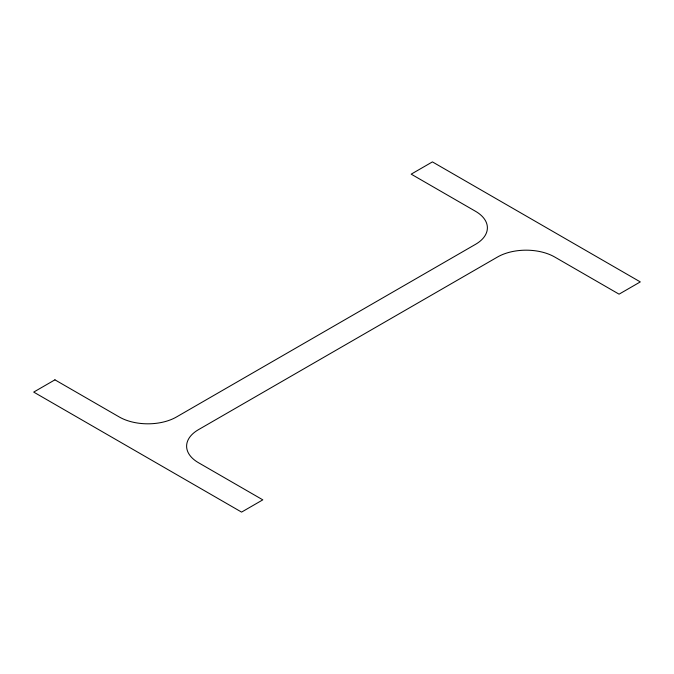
<?xml version="1.0" encoding="UTF-8"?>
<svg xmlns="http://www.w3.org/2000/svg" width="674" height="674" viewBox="0 0 674 674"><rect width="100%" height="100%" fill="white"/><g stroke="black" fill="none" stroke-linecap="round" stroke-linejoin="round"><path stroke-width="1.01" d="M54.931 379.833L33.7 392.091L241.578 512.105L262.809 499.847L198.468 462.701A40.457 23.354 0 0 1 198.468 429.667L497.513 257.021A40.457 23.354 0 0 1 554.727 257.021L619.069 294.167L640.3 281.909L432.422 161.895L411.191 174.153L475.532 211.299A40.457 23.354 0 0 1 475.532 244.333L176.487 416.979A40.457 23.354 0 0 1 119.273 416.979L54.931 379.833"/></g></svg>
